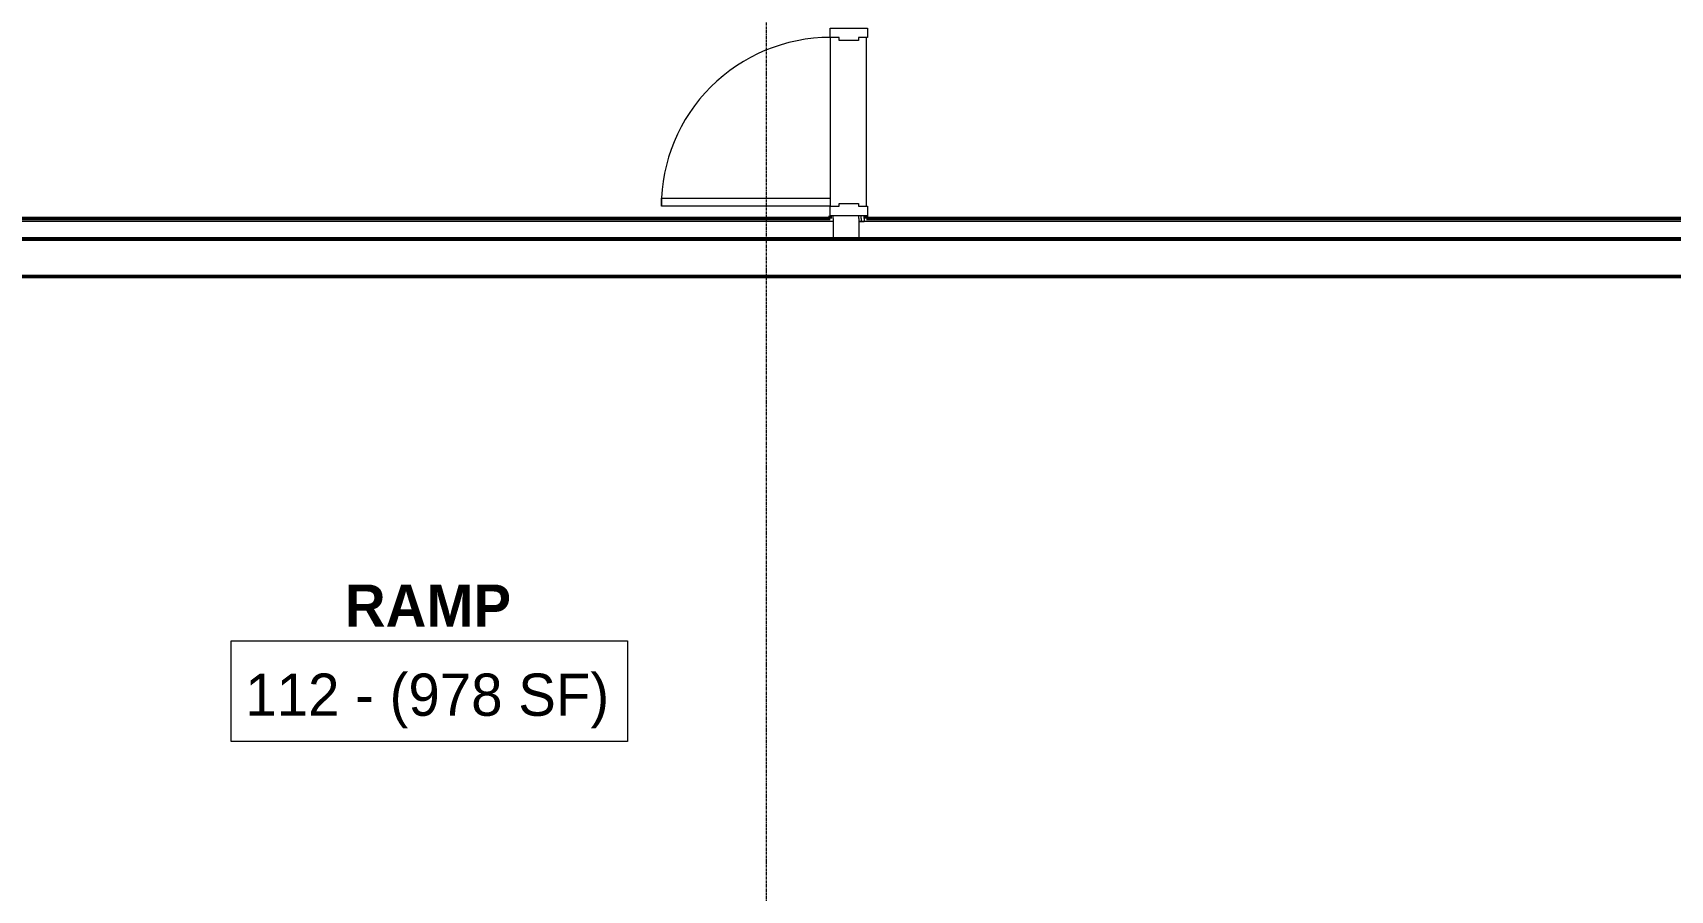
# Model space of a CAD drawing. Header units: inches. Extents: x -4218 to -1830, y 9767 to 12426.
# Drawn here: x -3637.8 to -3288.6, y 11644.2 to 11827 of the extents above; entities that cross this region are included whole.
import ezdxf

# ---------------------------------------------------------------- set-up
doc = ezdxf.new("R2010")
doc.units = ezdxf.units.IN
doc.header["$MEASUREMENT"] = 0
doc.linetypes.add('Grid Line 1_2_', pattern=[0.875, 0.5, -0.125, 0.125, -0.125])
for name, color, linetype, lineweight in [('0-1', 7, 'Continuous', 5), ('0-2', 10, 'Continuous', 9), ('A-AREA-IDEN', 2, 'Continuous', 9), ('A-DOOR-1', 10, 'Continuous', 9), ('A-DOOR-2', 50, 'Continuous', 20), ('A-DOOR-FRAM-3', 50, 'Continuous', 20), ('A-FLOR-4', 192, 'Continuous', 9), ('A-WALL-1', 7, 'Continuous', 50), ('A-WALL-2', 250, 'Continuous', 13), ('A-WALL-4', 252, 'Continuous', 9), ('I-WALL-1', 7, 'Continuous', 50), ('I-WALL-2', 10, 'Continuous', 9), ('S-GRID-1', 1, 'Grid Line 1_2_', 9)]:
    doc.layers.add(name, color=color, linetype=linetype, lineweight=lineweight)
doc.styles.add('Century Gothic', font='ufonts.com_century-gothic.ttf', dxfattribs={"height": 9})
doc.styles.add('Century Gothic_B', font='GOTHICB.TTF', dxfattribs={"height": 9})

# ---------------------------------------------------------------- blocks, each defined once
blk = doc.blocks.new('HOLLOW METAL - UNIT DOOR-2191977-BACKGROUND - RCP - 1ST FLOOR')
at = {"layer": 'A-DOOR-1'}
blk.add_arc((18, -4.125), 36, 180, 270, dxfattribs=at)
at = {"layer": 'A-DOOR-2'}
for p, q in [((16.25, -4.125), (18, -4.125)), ((16.25, -40.125), (16.25, -4.125)), ((18, -4.125), (18, -40.125)), ((18, -40.125), (16.25, -40.125))]:
    blk.add_line(p, q, dxfattribs=at)
at = {"layer": 'A-DOOR-FRAM-3'}
for p, q in [((-20, 3.875), (-18, 3.875)), ((-20, -4.125), (-20, 3.875)), ((-18, 3.875), (-18, 1.9375)), ((18, 3.875), (20, 3.875)), ((18, 1.9375), (18, 3.875)), ((20, 3.875), (20, -4.125)), ((-18, 1.9375), (-17.375, 1.9375)), ((-17.375, 1.9375), (-17.375, -2.1875)), ((17.375, 1.9375), (18, 1.9375)), ((17.375, -2.1875), (17.375, 1.9375)), ((-18, -2.1875), (-18, -4.125)), ((-17.375, -2.1875), (-18, -2.1875)), ((18, -2.1875), (17.375, -2.1875)), ((18, -4.125), (18, -2.1875)), ((-18, -4.125), (-20, -4.125)), ((20, -4.125), (18, -4.125))]:
    blk.add_line(p, q, dxfattribs=at)
blk = doc.blocks.new('CTR - 1st Phase - Common Walls_rvt-1-BACKGROUND - RCP - 1ST FLOOR')
at = {"layer": 'A-WALL-1'}
for p, q in [((-3742.95, 11787.36), (-3467.77, 11787.36)), ((-3460.02, 11787.36), (-3203.32, 11787.36)), ((-3203.32, 11782.99), (-3742.95, 11782.99))]:
    blk.add_line(p, q, dxfattribs=at)
at = {"layer": 'A-WALL-2'}
for p, q in [((-3467.15, 11786.74), (-3742.95, 11786.74)), ((-3467.15, 11787.36), (-3467.15, 11787.99)), ((-3467.15, 11787.36), (-3467.15, 11786.74)), ((-3467.15, 11786.74), (-3467.15, 11783.24)), ((-3461.65, 11787.36), (-3461.65, 11787.99)), ((-3461.65, 11787.36), (-3461.65, 11786.74)), ((-3461.65, 11786.74), (-3461.65, 11783.24)), ((-3461.65, 11786.74), (-3461.15, 11786.74)), ((-3461.15, 11786.74), (-3461.65, 11786.74)), ((-3461.15, 11787.36), (-3461.15, 11787.99)), ((-3461.15, 11787.36), (-3461.15, 11786.74)), ((-3461.15, 11786.74), (-3460.52, 11786.74)), ((-3460.52, 11786.74), (-3461.15, 11786.74)), ((-3460.52, 11787.36), (-3460.52, 11787.99)), ((-3460.52, 11787.36), (-3460.52, 11786.74)), ((-3203.32, 11786.74), (-3460.52, 11786.74)), ((-3467.15, 11783.24), (-3742.95, 11783.24)), ((-3467.15, 11783.24), (-3461.65, 11783.24)), ((-3461.65, 11783.24), (-3467.15, 11783.24)), ((-3203.32, 11783.24), (-3461.65, 11783.24))]:
    blk.add_line(p, q, dxfattribs=at)
at = {"layer": 'I-WALL-1'}
for p, q in [((-3467.77, 11787.36), (-3467.77, 11787.99)), ((-3460.02, 11787.99), (-3460.02, 11787.36))]:
    blk.add_line(p, q, dxfattribs=at)
at = {"layer": 'I-WALL-2'}
for p, q in [((-3467.77, 11825.99), (-3467.77, 11791.74)), ((-3460.02, 11789.99), (-3460.02, 11825.99))]:
    blk.add_line(p, q, dxfattribs=at)
at = {"layer": '0-2', "rotation": 270}
blk.add_blockref('HOLLOW METAL - UNIT DOOR-2191977-BACKGROUND - RCP - 1ST FLOOR', (-3463.65, 11807.99), dxfattribs=at)
blk = doc.blocks.new('CTR - 1st Phase -Stairs _ Elevators_rvt-1-BACKGROUND - RCP - 1ST FLOOR')
at = {"layer": 'A-WALL-1'}
for p, q in [((-3747.32, 11782.99), (-3203.32, 11782.99)), ((-3211.32, 11774.99), (-3747.32, 11774.99))]:
    blk.add_line(p, q, dxfattribs=at)
at = {"layer": 'A-WALL-4'}
blk.add_line((-3211.32, 11774.99), (-3747.32, 11774.99), dxfattribs=at)

msp = doc.modelspace()

# ---------------------------------------------------------------- linework, layer by layer
at = {"layer": 'A-AREA-IDEN', "flags": 128}
msp.add_lwpolyline([(-3595.5, 11697.37), (-3511, 11697.37), (-3511, 11675.88), (-3595.5, 11675.88)], close=True, dxfattribs=at)
at = {"layer": 'A-FLOR-4'}
msp.add_line((-3203.32, 11782.99), (-3747.32, 11782.99), dxfattribs=at)
at = {"layer": 'S-GRID-1'}
msp.add_line((-3481.32, 9836.18), (-3481.32, 12376.81), dxfattribs=at)

# ---------------------------------------------------------------- block references
at = {"layer": '0-1'}
for name in ['CTR - 1st Phase -Stairs _ Elevators_rvt-1-BACKGROUND - RCP - 1ST FLOOR', 'CTR - 1st Phase - Common Walls_rvt-1-BACKGROUND - RCP - 1ST FLOOR']:
    msp.add_blockref(name, (0, 0), dxfattribs=at)

# ---------------------------------------------------------------- texts
at = {"layer": 'A-AREA-IDEN', "char_height": 9, "attachment_point": 1}
for s, insert, width, style in [('RAMP', (-3571.26, 11709.34), 43.329, 'Century Gothic_B'), ('112 - (978 SF)', (-3592.5, 11690.37), 94.839, 'Century Gothic')]:
    msp.add_mtext(s, dxfattribs=dict(at, insert=insert, width=width, style=style))

doc.saveas('drawing.dxf')
